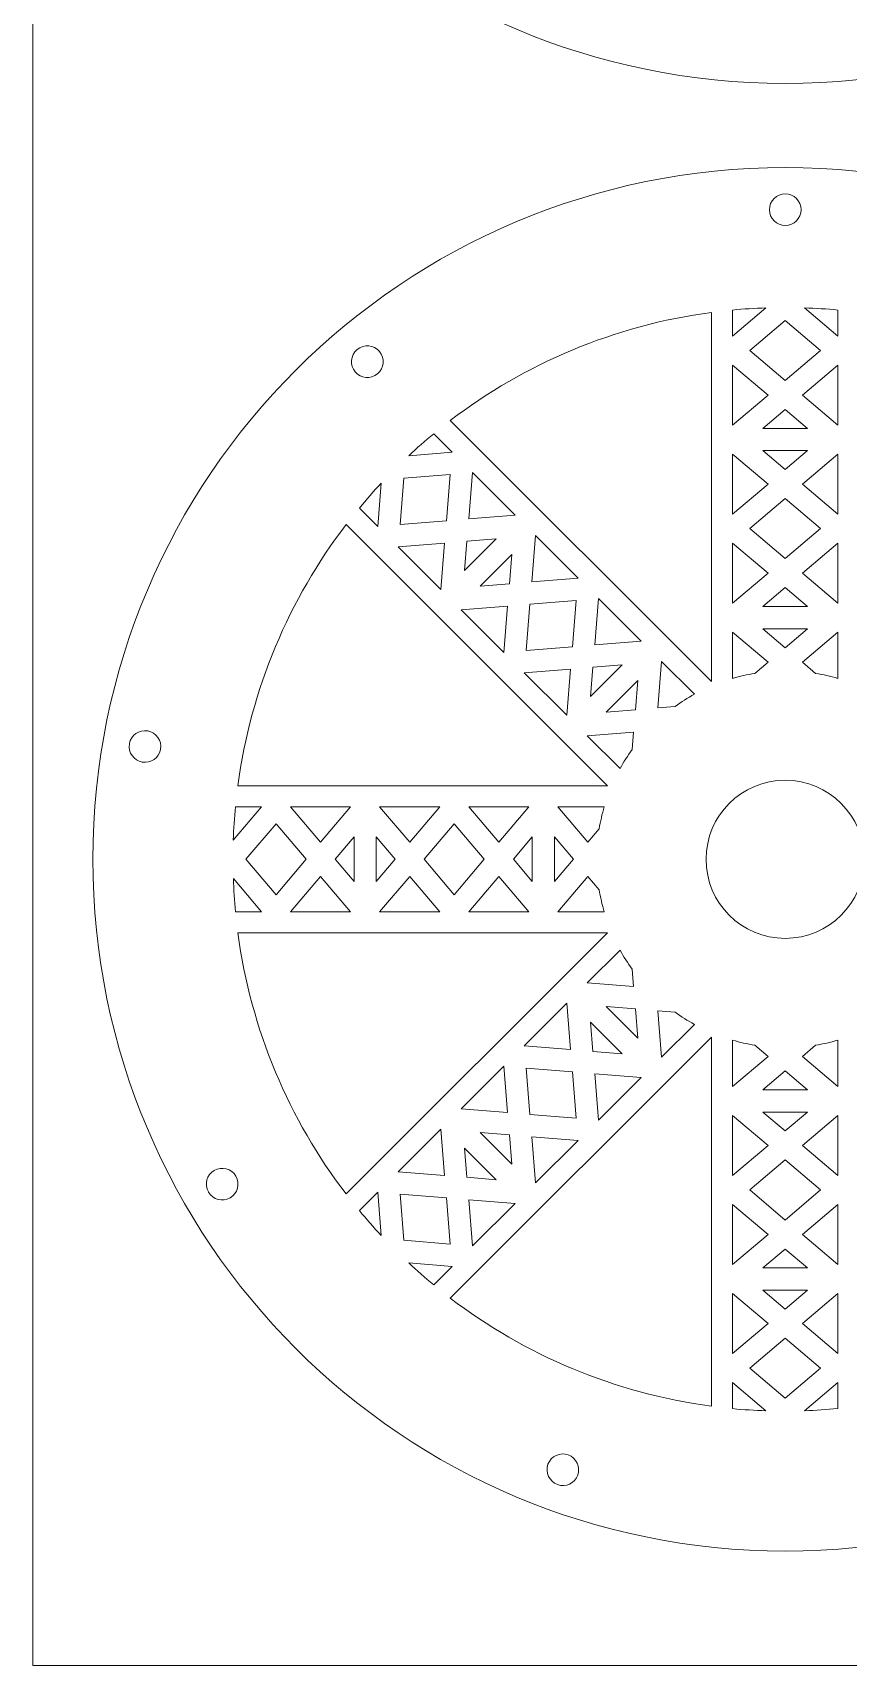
# Model space of a CAD drawing. Header units: millimetres. Extents: x -970 to 970, y -600 to 600.
# Drawn here: x -52 to 206, y -600 to -84 of the extents above; entities that cross this region are included whole.
import ezdxf

# ---------------------------------------------------------------- set-up
doc = ezdxf.new("R2010")
doc.units = ezdxf.units.MM
doc.header["$MEASUREMENT"] = 0
doc.layers.add('Camada 1', color=7, linetype='Continuous')

msp = doc.modelspace()

# ---------------------------------------------------------------- linework, layer by layer
at = {"layer": 'Camada 1', "color": 142, "lineweight": 20}
msp.add_lwpolyline([(-51.9447, -599.6855), (969.7313, -599.6855), (969.7313, 490.8211), (-51.9447, 490.8211), (-51.9447, -599.6855)], close=True, dxfattribs=at)
at = {"layer": 'Camada 1', "color": 230, "lineweight": 9}
for points, knots in [([(-32.9113, 119.0985), (-32.9113, -1.6723), (64.9923, -99.5767), (185.7621, -99.5775), (185.7621, -99.5775), (306.5329, -99.5784), (404.4373, -1.674), (404.4382, 119.0968), (404.4382, 119.0968), (404.4382, 239.8675), (306.5338, 337.7718), (185.763, 337.7718), (185.763, 337.7718), (64.9931, 337.7718), (-32.9113, 239.8683), (-32.9113, 119.0985)], [0, 0, 0, 0, 0.2, 0.2, 0.2, 0.2, 0.4, 0.4, 0.4, 0.4, 0.6, 0.6, 0.6, 0.6, 1, 1, 1, 1]), ([(-32.9113, -344.8749), (-32.9113, -465.6457), (64.9923, -563.5501), (185.7621, -563.5509), (185.7621, -563.5509), (306.5329, -563.5518), (404.4373, -465.6474), (404.4382, -344.8766), (404.4382, -344.8766), (404.4382, -224.1059), (306.5338, -126.2016), (185.763, -126.2016), (185.763, -126.2016), (64.9931, -126.2016), (-32.9113, -224.1051), (-32.9113, -344.8749)], [0, 0, 0, 0, 0.2, 0.2, 0.2, 0.2, 0.4, 0.4, 0.4, 0.4, 0.6, 0.6, 0.6, 0.6, 1, 1, 1, 1]), ([(185.7632, -134.5206), (188.5246, -134.5206), (190.7632, -136.7592), (190.7632, -139.5206), (190.7632, -139.5206), (190.7632, -142.282), (188.5246, -144.5206), (185.7632, -144.5206), (185.7632, -144.5206), (183.0018, -144.5206), (180.7632, -142.282), (180.7632, -139.5206), (180.7632, -139.5206), (180.7632, -136.7592), (183.0018, -134.5206), (185.7632, -134.5206)], [0, 0, 0, 0, 0.2, 0.2, 0.2, 0.2, 0.4, 0.4, 0.4, 0.4, 0.6, 0.6, 0.6, 0.6, 1, 1, 1, 1]), ([(162.4917, -171.9831), (162.4917, -171.9831), (162.4917, -288.6935), (162.4917, -288.6935), (162.4917, -288.6935), (162.4917, -288.6935), (79.9725, -206.1742), (79.9725, -206.1742), (79.9725, -206.1742), (103.4955, -188.2049), (131.726, -176.0849), (162.4917, -171.9831)], [0, 0, 0, 0, 0.25, 0.25, 0.25, 0.25, 0.5, 0.5, 0.5, 0.5, 1, 1, 1, 1]), ([(179.6497, -170.5523), (179.6497, -170.5523), (169.1599, -179.4453), (169.1599, -179.4453), (169.1599, -179.4453), (169.1599, -179.4453), (169.1599, -171.2253), (169.1599, -171.2253), (169.1599, -171.2253), (172.6279, -170.8978), (176.1266, -170.677), (179.6497, -170.5523)], [0, 0, 0, 0, 0.25, 0.25, 0.25, 0.25, 0.5, 0.5, 0.5, 0.5, 1, 1, 1, 1]), ([(196.9544, -184.0337), (196.9544, -184.0337), (185.7633, -193.5211), (185.7633, -193.5211), (185.7633, -193.5211), (185.7633, -193.5211), (174.5724, -184.0337), (174.5724, -184.0337), (174.5724, -184.0337), (174.5724, -184.0337), (185.7633, -174.5464), (185.7633, -174.5464), (185.7633, -174.5464), (185.7633, -174.5464), (196.9544, -184.0337), (196.9544, -184.0337)], [0, 0, 0, 0, 0.2, 0.2, 0.2, 0.2, 0.4, 0.4, 0.4, 0.4, 0.6, 0.6, 0.6, 0.6, 1, 1, 1, 1]), ([(202.3669, -171.2254), (202.3669, -171.2254), (202.3669, -179.4452), (202.3669, -179.4452), (202.3669, -179.4452), (202.3669, -179.4452), (191.8771, -170.5523), (191.8771, -170.5523), (191.8771, -170.5523), (195.4003, -170.677), (198.8989, -170.8979), (202.3669, -171.2254)], [0, 0, 0, 0, 0.25, 0.25, 0.25, 0.25, 0.5, 0.5, 0.5, 0.5, 1, 1, 1, 1]), ([(56.9767, -191.3952), (54.8638, -193.1679), (51.7145, -192.8949), (49.9382, -190.7851), (49.9382, -190.7851), (48.1618, -188.6753), (48.4293, -185.5256), (50.536, -183.7455), (50.536, -183.7455), (50.536, -183.7455), (50.5491, -183.7345), (50.5491, -183.7345), (50.5491, -183.7345), (50.5491, -183.7345), (50.5626, -183.7232), (50.5626, -183.7232), (50.5626, -183.7232), (52.6817, -181.9579), (55.83, -182.2418), (57.599, -184.3577), (57.599, -184.3577), (59.368, -186.4737), (59.0896, -189.6225), (56.9767, -191.3952)], [0, 0, 0, 0, 0.14285714, 0.14285714, 0.14285714, 0.14285714, 0.28571429, 0.28571429, 0.28571429, 0.28571429, 0.42857143, 0.42857143, 0.42857143, 0.42857143, 0.57142857, 0.57142857, 0.57142857, 0.57142857, 0.71428571, 0.71428571, 0.71428571, 0.71428571, 1, 1, 1, 1]), ([(169.1599, -188.6222), (169.1599, -188.6222), (180.3508, -198.1096), (180.3508, -198.1096), (180.3508, -198.1096), (180.3508, -198.1096), (169.1599, -207.5969), (169.1599, -207.5969), (169.1599, -207.5969), (169.1599, -207.5969), (169.1599, -188.6222), (169.1599, -188.6222)], [0, 0, 0, 0, 0.25, 0.25, 0.25, 0.25, 0.5, 0.5, 0.5, 0.5, 1, 1, 1, 1]), ([(202.3669, -188.6222), (202.3669, -188.6222), (202.3669, -207.5969), (202.3669, -207.5969), (202.3669, -207.5969), (202.3669, -207.5969), (191.1759, -198.1096), (191.1759, -198.1096), (191.1759, -198.1096), (191.1759, -198.1096), (202.3669, -188.6222), (202.3669, -188.6222)], [0, 0, 0, 0, 0.25, 0.25, 0.25, 0.25, 0.5, 0.5, 0.5, 0.5, 1, 1, 1, 1]), ([(185.7633, -202.698), (185.7633, -202.698), (192.8259, -208.6854), (192.8259, -208.6854), (192.8259, -208.6854), (192.8259, -208.6854), (178.7008, -208.6854), (178.7008, -208.6854), (178.7008, -208.6854), (178.7008, -208.6854), (185.7633, -202.698), (185.7633, -202.698)], [0, 0, 0, 0, 0.25, 0.25, 0.25, 0.25, 0.5, 0.5, 0.5, 0.5, 1, 1, 1, 1]), ([(74.72, -210.3519), (74.72, -210.3519), (80.5265, -216.1584), (80.5265, -216.1584), (80.5265, -216.1584), (80.5265, -216.1584), (66.8273, -217.2871), (66.8273, -217.2871), (66.8273, -217.2871), (69.388, -214.8988), (72.0186, -212.5843), (74.72, -210.3519)], [0, 0, 0, 0, 0.25, 0.25, 0.25, 0.25, 0.5, 0.5, 0.5, 0.5, 1, 1, 1, 1]), ([(169.1599, -216.7738), (169.1599, -216.7738), (180.3509, -226.2612), (180.3509, -226.2612), (180.3509, -226.2612), (180.3509, -226.2612), (169.1599, -235.7486), (169.1599, -235.7486), (169.1599, -235.7486), (169.1599, -235.7486), (169.1599, -216.7738), (169.1599, -216.7738)], [0, 0, 0, 0, 0.25, 0.25, 0.25, 0.25, 0.5, 0.5, 0.5, 0.5, 1, 1, 1, 1]), ([(192.8259, -215.6854), (192.8259, -215.6854), (185.7633, -221.6727), (185.7633, -221.6727), (185.7633, -221.6727), (185.7633, -221.6727), (178.7008, -215.6854), (178.7008, -215.6854), (178.7008, -215.6854), (178.7008, -215.6854), (192.8259, -215.6854), (192.8259, -215.6854)], [0, 0, 0, 0, 0.25, 0.25, 0.25, 0.25, 0.5, 0.5, 0.5, 0.5, 1, 1, 1, 1]), ([(202.3669, -216.7739), (202.3669, -216.7739), (202.3669, -235.7486), (202.3669, -235.7486), (202.3669, -235.7486), (202.3669, -235.7486), (191.1759, -226.2612), (191.1759, -226.2612), (191.1759, -226.2612), (191.1759, -226.2612), (202.3669, -216.7739), (202.3669, -216.7739)], [0, 0, 0, 0, 0.25, 0.25, 0.25, 0.25, 0.5, 0.5, 0.5, 0.5, 1, 1, 1, 1]), ([(58.1746, -225.9352), (58.1746, -225.9352), (57.0455, -239.6394), (57.0455, -239.6394), (57.0455, -239.6394), (57.0455, -239.6394), (51.2404, -233.8343), (51.2404, -233.8343), (51.2404, -233.8343), (53.4738, -231.132), (55.7852, -228.4971), (58.1746, -225.9352)], [0, 0, 0, 0, 0.25, 0.25, 0.25, 0.25, 0.5, 0.5, 0.5, 0.5, 1, 1, 1, 1]), ([(79.9438, -223.2302), (79.9438, -223.2302), (78.7391, -237.852), (78.7391, -237.852), (78.7391, -237.852), (78.7391, -237.852), (64.1173, -239.0567), (64.1173, -239.0567), (64.1173, -239.0567), (64.1173, -239.0567), (65.322, -224.4349), (65.322, -224.4349), (65.322, -224.4349), (65.322, -224.4349), (79.9438, -223.2302), (79.9438, -223.2302)], [0, 0, 0, 0, 0.2, 0.2, 0.2, 0.2, 0.4, 0.4, 0.4, 0.4, 0.6, 0.6, 0.6, 0.6, 1, 1, 1, 1]), ([(87.0156, -222.6475), (87.0156, -222.6475), (100.4328, -236.0647), (100.4328, -236.0647), (100.4328, -236.0647), (100.4328, -236.0647), (85.8109, -237.2694), (85.8109, -237.2694), (85.8109, -237.2694), (85.8109, -237.2694), (87.0156, -222.6475), (87.0156, -222.6475)], [0, 0, 0, 0, 0.25, 0.25, 0.25, 0.25, 0.5, 0.5, 0.5, 0.5, 1, 1, 1, 1]), ([(185.7633, -230.8497), (185.7633, -230.8497), (196.9544, -240.3371), (196.9544, -240.3371), (196.9544, -240.3371), (196.9544, -240.3371), (185.7633, -249.8244), (185.7633, -249.8244), (185.7633, -249.8244), (185.7633, -249.8244), (174.5724, -240.3371), (174.5724, -240.3371), (174.5724, -240.3371), (174.5724, -240.3371), (185.7633, -230.8497), (185.7633, -230.8497)], [0, 0, 0, 0, 0.2, 0.2, 0.2, 0.2, 0.4, 0.4, 0.4, 0.4, 0.6, 0.6, 0.6, 0.6, 1, 1, 1, 1]), ([(47.0621, -239.0861), (47.0621, -239.0861), (129.5806, -321.6047), (129.5806, -321.6047), (129.5806, -321.6047), (129.5806, -321.6047), (12.8626, -321.6046), (12.8626, -321.6046), (12.8626, -321.6046), (16.9659, -290.8381), (29.0897, -262.6093), (47.0621, -239.0861)], [0, 0, 0, 0, 0.25, 0.25, 0.25, 0.25, 0.5, 0.5, 0.5, 0.5, 1, 1, 1, 1]), ([(106.9218, -242.5538), (106.9218, -242.5538), (120.339, -255.9709), (120.339, -255.9709), (120.339, -255.9709), (120.339, -255.9709), (105.7172, -257.1756), (105.7172, -257.1756), (105.7172, -257.1756), (105.7172, -257.1756), (106.9218, -242.5538), (106.9218, -242.5538)], [0, 0, 0, 0, 0.25, 0.25, 0.25, 0.25, 0.5, 0.5, 0.5, 0.5, 1, 1, 1, 1]), ([(78.1565, -244.9238), (78.1565, -244.9238), (76.9518, -259.5456), (76.9518, -259.5456), (76.9518, -259.5456), (76.9518, -259.5456), (63.5346, -246.1285), (63.5346, -246.1285), (63.5346, -246.1285), (63.5346, -246.1285), (78.1565, -244.9238), (78.1565, -244.9238)], [0, 0, 0, 0, 0.25, 0.25, 0.25, 0.25, 0.5, 0.5, 0.5, 0.5, 1, 1, 1, 1]), ([(94.4559, -243.5808), (94.4559, -243.5808), (84.4679, -253.5688), (84.4679, -253.5688), (84.4679, -253.5688), (84.4679, -253.5688), (85.2282, -244.3411), (85.2282, -244.3411), (85.2282, -244.3411), (85.2282, -244.3411), (94.4559, -243.5808), (94.4559, -243.5808)], [0, 0, 0, 0, 0.25, 0.25, 0.25, 0.25, 0.5, 0.5, 0.5, 0.5, 1, 1, 1, 1]), ([(169.1599, -244.9256), (169.1599, -244.9256), (180.3508, -254.4129), (180.3508, -254.4129), (180.3508, -254.4129), (180.3508, -254.4129), (169.1599, -263.9003), (169.1599, -263.9003), (169.1599, -263.9003), (169.1599, -263.9003), (169.1599, -244.9256), (169.1599, -244.9256)], [0, 0, 0, 0, 0.25, 0.25, 0.25, 0.25, 0.5, 0.5, 0.5, 0.5, 1, 1, 1, 1]), ([(202.3669, -244.9256), (202.3669, -244.9256), (202.3669, -263.9003), (202.3669, -263.9003), (202.3669, -263.9003), (202.3669, -263.9003), (191.1759, -254.4129), (191.1759, -254.4129), (191.1759, -254.4129), (191.1759, -254.4129), (202.3669, -244.9256), (202.3669, -244.9256)], [0, 0, 0, 0, 0.25, 0.25, 0.25, 0.25, 0.5, 0.5, 0.5, 0.5, 1, 1, 1, 1]), ([(99.4056, -248.5306), (99.4056, -248.5306), (98.6453, -257.7583), (98.6453, -257.7583), (98.6453, -257.7583), (98.6453, -257.7583), (89.4177, -258.5185), (89.4177, -258.5185), (89.4177, -258.5185), (89.4177, -258.5185), (99.4056, -248.5306), (99.4056, -248.5306)], [0, 0, 0, 0, 0.25, 0.25, 0.25, 0.25, 0.5, 0.5, 0.5, 0.5, 1, 1, 1, 1]), ([(119.7563, -263.0427), (119.7563, -263.0427), (118.5516, -277.6645), (118.5516, -277.6645), (118.5516, -277.6645), (118.5516, -277.6645), (103.9298, -278.8692), (103.9298, -278.8692), (103.9298, -278.8692), (103.9298, -278.8692), (105.1345, -264.2474), (105.1345, -264.2474), (105.1345, -264.2474), (105.1345, -264.2474), (119.7563, -263.0427), (119.7563, -263.0427)], [0, 0, 0, 0, 0.2, 0.2, 0.2, 0.2, 0.4, 0.4, 0.4, 0.4, 0.6, 0.6, 0.6, 0.6, 1, 1, 1, 1]), ([(126.8281, -262.46), (126.8281, -262.46), (140.2453, -275.8772), (140.2453, -275.8772), (140.2453, -275.8772), (140.2453, -275.8772), (125.6234, -277.0819), (125.6234, -277.0819), (125.6234, -277.0819), (125.6234, -277.0819), (126.8281, -262.46), (126.8281, -262.46)], [0, 0, 0, 0, 0.25, 0.25, 0.25, 0.25, 0.5, 0.5, 0.5, 0.5, 1, 1, 1, 1]), ([(185.7633, -259.0014), (185.7633, -259.0014), (192.8259, -264.9887), (192.8259, -264.9887), (192.8259, -264.9887), (192.8259, -264.9887), (178.7008, -264.9887), (178.7008, -264.9887), (178.7008, -264.9887), (178.7008, -264.9887), (185.7633, -259.0014), (185.7633, -259.0014)], [0, 0, 0, 0, 0.25, 0.25, 0.25, 0.25, 0.5, 0.5, 0.5, 0.5, 1, 1, 1, 1]), ([(98.0627, -264.83), (98.0627, -264.83), (96.858, -279.4519), (96.858, -279.4519), (96.858, -279.4519), (96.858, -279.4519), (83.4409, -266.0347), (83.4409, -266.0347), (83.4409, -266.0347), (83.4409, -266.0347), (98.0627, -264.83), (98.0627, -264.83)], [0, 0, 0, 0, 0.25, 0.25, 0.25, 0.25, 0.5, 0.5, 0.5, 0.5, 1, 1, 1, 1]), ([(169.1599, -273.0772), (169.1599, -273.0772), (180.3508, -282.5646), (180.3508, -282.5646), (180.3508, -282.5646), (180.3508, -282.5646), (176.1644, -286.1138), (176.1644, -286.1138), (176.1644, -286.1138), (173.7794, -286.5013), (171.4412, -287.0282), (169.1599, -287.6898), (169.1599, -287.6898), (169.1599, -287.6898), (169.1599, -273.0772), (169.1599, -273.0772)], [0, 0, 0, 0, 0.2, 0.2, 0.2, 0.2, 0.4, 0.4, 0.4, 0.4, 0.6, 0.6, 0.6, 0.6, 1, 1, 1, 1]), ([(178.7008, -271.9887), (178.7008, -271.9887), (192.8259, -271.9887), (192.8259, -271.9887), (192.8259, -271.9887), (192.8259, -271.9887), (185.7633, -277.9761), (185.7633, -277.9761), (185.7633, -277.9761), (185.7633, -277.9761), (178.7008, -271.9887), (178.7008, -271.9887)], [0, 0, 0, 0, 0.25, 0.25, 0.25, 0.25, 0.5, 0.5, 0.5, 0.5, 1, 1, 1, 1]), ([(202.3669, -273.0772), (202.3669, -273.0772), (202.3669, -287.6898), (202.3669, -287.6898), (202.3669, -287.6898), (200.0855, -287.0282), (197.7474, -286.5013), (195.3624, -286.1138), (195.3624, -286.1138), (195.3624, -286.1138), (191.1759, -282.5646), (191.1759, -282.5646), (191.1759, -282.5646), (191.1759, -282.5646), (202.3669, -273.0772), (202.3669, -273.0772)], [0, 0, 0, 0, 0.2, 0.2, 0.2, 0.2, 0.4, 0.4, 0.4, 0.4, 0.6, 0.6, 0.6, 0.6, 1, 1, 1, 1]), ([(134.2684, -283.3933), (134.2684, -283.3933), (124.2804, -293.3813), (124.2804, -293.3813), (124.2804, -293.3813), (124.2804, -293.3813), (125.0407, -284.1536), (125.0407, -284.1536), (125.0407, -284.1536), (125.0407, -284.1536), (134.2684, -283.3933), (134.2684, -283.3933)], [0, 0, 0, 0, 0.25, 0.25, 0.25, 0.25, 0.5, 0.5, 0.5, 0.5, 1, 1, 1, 1]), ([(146.7343, -282.3662), (146.7343, -282.3662), (157.0719, -292.7039), (157.0719, -292.7039), (157.0719, -292.7039), (154.9717, -293.8617), (152.9484, -295.1421), (151.0125, -296.5363), (151.0125, -296.5363), (151.0125, -296.5363), (145.5296, -296.9881), (145.5296, -296.9881), (145.5296, -296.9881), (145.5296, -296.9881), (146.7343, -282.3662), (146.7343, -282.3662)], [0, 0, 0, 0, 0.2, 0.2, 0.2, 0.2, 0.4, 0.4, 0.4, 0.4, 0.6, 0.6, 0.6, 0.6, 1, 1, 1, 1]), ([(117.969, -284.7363), (117.969, -284.7363), (116.7642, -299.3581), (116.7642, -299.3581), (116.7642, -299.3581), (116.7642, -299.3581), (103.3471, -285.941), (103.3471, -285.941), (103.3471, -285.941), (103.3471, -285.941), (117.969, -284.7363), (117.969, -284.7363)], [0, 0, 0, 0, 0.25, 0.25, 0.25, 0.25, 0.5, 0.5, 0.5, 0.5, 1, 1, 1, 1]), ([(139.2181, -288.3431), (139.2181, -288.3431), (138.4578, -297.5707), (138.4578, -297.5707), (138.4578, -297.5707), (138.4578, -297.5707), (129.2301, -298.331), (129.2301, -298.331), (129.2301, -298.331), (129.2301, -298.331), (139.2181, -288.3431), (139.2181, -288.3431)], [0, 0, 0, 0, 0.25, 0.25, 0.25, 0.25, 0.5, 0.5, 0.5, 0.5, 1, 1, 1, 1]), ([(-11.5489, -310.0852), (-12.0272, -312.7978), (-14.6095, -314.6127), (-17.3239, -314.1438), (-17.3239, -314.1438), (-20.0383, -313.675), (-21.8622, -311.0991), (-21.4029, -308.3832), (-21.4029, -308.3832), (-21.4029, -308.3832), (-21.397, -308.3486), (-21.397, -308.3486), (-21.397, -308.3486), (-21.397, -308.3486), (-21.3907, -308.314), (-21.3907, -308.314), (-21.3907, -308.314), (-20.8932, -305.6047), (-18.2982, -303.8081), (-15.5872, -304.296), (-15.5872, -304.296), (-12.8762, -304.7839), (-11.0705, -307.3725), (-11.5489, -310.0852)], [0, 0, 0, 0, 0.14285714, 0.14285714, 0.14285714, 0.14285714, 0.28571429, 0.28571429, 0.28571429, 0.28571429, 0.42857143, 0.42857143, 0.42857143, 0.42857143, 0.57142857, 0.57142857, 0.57142857, 0.57142857, 0.71428571, 0.71428571, 0.71428571, 0.71428571, 1, 1, 1, 1]), ([(123.2534, -305.8472), (123.2534, -305.8472), (137.8752, -304.6425), (137.8752, -304.6425), (137.8752, -304.6425), (137.8752, -304.6425), (137.4236, -310.1246), (137.4236, -310.1246), (137.4236, -310.1246), (136.0291, -312.0604), (134.7467, -314.0824), (133.5888, -316.1827), (133.5888, -316.1827), (133.5888, -316.1827), (123.2534, -305.8472), (123.2534, -305.8472)], [0, 0, 0, 0, 0.2, 0.2, 0.2, 0.2, 0.4, 0.4, 0.4, 0.4, 0.6, 0.6, 0.6, 0.6, 1, 1, 1, 1]), ([(185.7632, -319.8765), (199.5703, -319.8765), (210.7632, -331.0694), (210.7632, -344.8765), (210.7632, -344.8765), (210.7631, -358.6836), (199.5702, -369.8765), (185.7631, -369.8764), (185.7631, -369.8764), (171.9561, -369.8763), (160.7633, -358.6834), (160.7633, -344.8763), (160.7633, -344.8763), (160.7633, -331.0693), (171.9562, -319.8765), (185.7632, -319.8765)], [0, 0, 0, 0, 0.2, 0.2, 0.2, 0.2, 0.4, 0.4, 0.4, 0.4, 0.6, 0.6, 0.6, 0.6, 1, 1, 1, 1]), ([(20.3323, -328.2728), (20.3323, -328.2728), (11.4279, -338.776), (11.4279, -338.776), (11.4279, -338.776), (11.5492, -335.2475), (11.7735, -331.7451), (12.1015, -328.2728), (12.1015, -328.2728), (12.1015, -328.2728), (20.3323, -328.2728), (20.3323, -328.2728)], [0, 0, 0, 0, 0.25, 0.25, 0.25, 0.25, 0.5, 0.5, 0.5, 0.5, 1, 1, 1, 1]), ([(29.5092, -328.2728), (29.5092, -328.2728), (48.484, -328.2728), (48.484, -328.2728), (48.484, -328.2728), (48.484, -328.2728), (38.9966, -339.4637), (38.9966, -339.4637), (38.9966, -339.4637), (38.9966, -339.4637), (29.5092, -328.2728), (29.5092, -328.2728)], [0, 0, 0, 0, 0.25, 0.25, 0.25, 0.25, 0.5, 0.5, 0.5, 0.5, 1, 1, 1, 1]), ([(57.661, -328.2728), (57.661, -328.2728), (76.6356, -328.2728), (76.6356, -328.2728), (76.6356, -328.2728), (76.6356, -328.2728), (67.1483, -339.4637), (67.1483, -339.4637), (67.1483, -339.4637), (67.1483, -339.4637), (57.661, -328.2728), (57.661, -328.2728)], [0, 0, 0, 0, 0.25, 0.25, 0.25, 0.25, 0.5, 0.5, 0.5, 0.5, 1, 1, 1, 1]), ([(85.8126, -328.2728), (85.8126, -328.2728), (104.7873, -328.2728), (104.7873, -328.2728), (104.7873, -328.2728), (104.7873, -328.2728), (95.3, -339.4637), (95.3, -339.4637), (95.3, -339.4637), (95.3, -339.4637), (85.8126, -328.2728), (85.8126, -328.2728)], [0, 0, 0, 0, 0.25, 0.25, 0.25, 0.25, 0.5, 0.5, 0.5, 0.5, 1, 1, 1, 1]), ([(113.9642, -328.2728), (113.9642, -328.2728), (128.5758, -328.2728), (128.5758, -328.2728), (128.5758, -328.2728), (127.9133, -330.5558), (127.3841, -332.8952), (126.9966, -335.2822), (126.9966, -335.2822), (126.9966, -335.2822), (123.4516, -339.4637), (123.4516, -339.4637), (123.4516, -339.4637), (123.4516, -339.4637), (113.9642, -328.2728), (113.9642, -328.2728)], [0, 0, 0, 0, 0.2, 0.2, 0.2, 0.2, 0.4, 0.4, 0.4, 0.4, 0.6, 0.6, 0.6, 0.6, 1, 1, 1, 1]), ([(24.9208, -333.6853), (24.9208, -333.6853), (34.4081, -344.8762), (34.4081, -344.8762), (34.4081, -344.8762), (34.4081, -344.8762), (24.9208, -356.0673), (24.9208, -356.0673), (24.9208, -356.0673), (24.9208, -356.0673), (15.4334, -344.8762), (15.4334, -344.8762), (15.4334, -344.8762), (15.4334, -344.8762), (24.9208, -333.6853), (24.9208, -333.6853)], [0, 0, 0, 0, 0.2, 0.2, 0.2, 0.2, 0.4, 0.4, 0.4, 0.4, 0.6, 0.6, 0.6, 0.6, 1, 1, 1, 1]), ([(90.7115, -344.8763), (90.7115, -344.8763), (81.2241, -356.0673), (81.2241, -356.0673), (81.2241, -356.0673), (81.2241, -356.0673), (71.7368, -344.8762), (71.7368, -344.8762), (71.7368, -344.8762), (71.7368, -344.8762), (81.2241, -333.6853), (81.2241, -333.6853), (81.2241, -333.6853), (81.2241, -333.6853), (90.7115, -344.8763), (90.7115, -344.8763)], [0, 0, 0, 0, 0.2, 0.2, 0.2, 0.2, 0.4, 0.4, 0.4, 0.4, 0.6, 0.6, 0.6, 0.6, 1, 1, 1, 1]), ([(49.5724, -337.8137), (49.5724, -337.8137), (49.5724, -351.9388), (49.5724, -351.9388), (49.5724, -351.9388), (49.5724, -351.9388), (43.585, -344.8763), (43.585, -344.8763), (43.585, -344.8763), (43.585, -344.8763), (49.5724, -337.8137), (49.5724, -337.8137)], [0, 0, 0, 0, 0.25, 0.25, 0.25, 0.25, 0.5, 0.5, 0.5, 0.5, 1, 1, 1, 1]), ([(56.5724, -337.8137), (56.5724, -337.8137), (62.5598, -344.8763), (62.5598, -344.8763), (62.5598, -344.8763), (62.5598, -344.8763), (56.5724, -351.9388), (56.5724, -351.9388), (56.5724, -351.9388), (56.5724, -351.9388), (56.5724, -337.8137), (56.5724, -337.8137)], [0, 0, 0, 0, 0.25, 0.25, 0.25, 0.25, 0.5, 0.5, 0.5, 0.5, 1, 1, 1, 1]), ([(105.8758, -337.8137), (105.8758, -337.8137), (105.8757, -351.9388), (105.8757, -351.9388), (105.8757, -351.9388), (105.8757, -351.9388), (99.8884, -344.8763), (99.8884, -344.8763), (99.8884, -344.8763), (99.8884, -344.8763), (105.8758, -337.8137), (105.8758, -337.8137)], [0, 0, 0, 0, 0.25, 0.25, 0.25, 0.25, 0.5, 0.5, 0.5, 0.5, 1, 1, 1, 1]), ([(118.8631, -344.8762), (118.8631, -344.8762), (112.8757, -351.9388), (112.8757, -351.9388), (112.8757, -351.9388), (112.8757, -351.9388), (112.8758, -337.8137), (112.8758, -337.8137), (112.8758, -337.8137), (112.8758, -337.8137), (118.8631, -344.8762), (118.8631, -344.8762)], [0, 0, 0, 0, 0.25, 0.25, 0.25, 0.25, 0.5, 0.5, 0.5, 0.5, 1, 1, 1, 1]), ([(38.9966, -350.2887), (38.9966, -350.2887), (48.484, -361.4798), (48.484, -361.4798), (48.484, -361.4798), (48.484, -361.4798), (29.5093, -361.4798), (29.5093, -361.4798), (29.5093, -361.4798), (29.5093, -361.4798), (38.9966, -350.2887), (38.9966, -350.2887)], [0, 0, 0, 0, 0.25, 0.25, 0.25, 0.25, 0.5, 0.5, 0.5, 0.5, 1, 1, 1, 1]), ([(67.1482, -350.2887), (67.1482, -350.2887), (76.6357, -361.4798), (76.6357, -361.4798), (76.6357, -361.4798), (76.6357, -361.4798), (57.6609, -361.4798), (57.6609, -361.4798), (57.6609, -361.4798), (57.6609, -361.4798), (67.1482, -350.2887), (67.1482, -350.2887)], [0, 0, 0, 0, 0.25, 0.25, 0.25, 0.25, 0.5, 0.5, 0.5, 0.5, 1, 1, 1, 1]), ([(95.2999, -350.2887), (95.2999, -350.2887), (104.7873, -361.4798), (104.7873, -361.4798), (104.7873, -361.4798), (104.7873, -361.4798), (85.8126, -361.4798), (85.8126, -361.4798), (85.8126, -361.4798), (85.8126, -361.4798), (95.2999, -350.2887), (95.2999, -350.2887)], [0, 0, 0, 0, 0.25, 0.25, 0.25, 0.25, 0.5, 0.5, 0.5, 0.5, 1, 1, 1, 1]), ([(123.4517, -350.2887), (123.4517, -350.2887), (127.0006, -354.475), (127.0006, -354.475), (127.0006, -354.475), (127.3882, -356.86), (127.915, -359.1983), (128.5767, -361.4798), (128.5767, -361.4798), (128.5767, -361.4798), (113.9643, -361.4798), (113.9643, -361.4798), (113.9643, -361.4798), (113.9643, -361.4798), (123.4517, -350.2887), (123.4517, -350.2887)], [0, 0, 0, 0, 0.2, 0.2, 0.2, 0.2, 0.4, 0.4, 0.4, 0.4, 0.6, 0.6, 0.6, 0.6, 1, 1, 1, 1]), ([(11.4395, -350.9901), (11.4395, -350.9901), (20.3323, -361.4798), (20.3323, -361.4798), (20.3323, -361.4798), (20.3323, -361.4798), (12.1126, -361.4798), (12.1126, -361.4798), (12.1126, -361.4798), (11.7851, -358.0118), (11.5642, -354.5132), (11.4395, -350.9901)], [0, 0, 0, 0, 0.25, 0.25, 0.25, 0.25, 0.5, 0.5, 0.5, 0.5, 1, 1, 1, 1]), ([(12.8704, -368.1479), (12.8704, -368.1479), (129.5805, -368.148), (129.5805, -368.148), (129.5805, -368.148), (129.5805, -368.148), (47.0617, -450.6668), (47.0617, -450.6668), (47.0617, -450.6668), (29.0924, -427.1439), (16.9723, -398.9135), (12.8704, -368.1479)], [0, 0, 0, 0, 0.25, 0.25, 0.25, 0.25, 0.5, 0.5, 0.5, 0.5, 1, 1, 1, 1]), ([(133.5907, -373.5679), (134.7486, -375.6682), (136.029, -377.6916), (137.4233, -379.6276), (137.4233, -379.6276), (137.4233, -379.6276), (137.875, -385.1101), (137.875, -385.1101), (137.875, -385.1101), (137.875, -385.1101), (123.2532, -383.9054), (123.2532, -383.9054), (123.2532, -383.9054), (123.2532, -383.9054), (133.5907, -373.5679), (133.5907, -373.5679)], [0, 0, 0, 0, 0.2, 0.2, 0.2, 0.2, 0.4, 0.4, 0.4, 0.4, 0.6, 0.6, 0.6, 0.6, 1, 1, 1, 1]), ([(116.7642, -390.3945), (116.7642, -390.3945), (117.9688, -405.0163), (117.9688, -405.0163), (117.9688, -405.0163), (117.9688, -405.0163), (103.347, -403.8116), (103.347, -403.8116), (103.347, -403.8116), (103.347, -403.8116), (116.7642, -390.3945), (116.7642, -390.3945)], [0, 0, 0, 0, 0.25, 0.25, 0.25, 0.25, 0.5, 0.5, 0.5, 0.5, 1, 1, 1, 1]), ([(129.23, -391.4216), (129.23, -391.4216), (138.4577, -392.1819), (138.4577, -392.1819), (138.4577, -392.1819), (138.4577, -392.1819), (139.2181, -401.4096), (139.2181, -401.4096), (139.2181, -401.4096), (139.2181, -401.4096), (129.23, -391.4216), (129.23, -391.4216)], [0, 0, 0, 0, 0.25, 0.25, 0.25, 0.25, 0.5, 0.5, 0.5, 0.5, 1, 1, 1, 1]), ([(124.2803, -396.3713), (124.2803, -396.3713), (134.2683, -406.3594), (134.2683, -406.3594), (134.2683, -406.3594), (134.2683, -406.3594), (125.0406, -405.599), (125.0406, -405.599), (125.0406, -405.599), (125.0406, -405.599), (124.2803, -396.3713), (124.2803, -396.3713)], [0, 0, 0, 0, 0.25, 0.25, 0.25, 0.25, 0.5, 0.5, 0.5, 0.5, 1, 1, 1, 1]), ([(145.5295, -392.7645), (145.5295, -392.7645), (151.0111, -393.2162), (151.0111, -393.2162), (151.0111, -393.2162), (152.947, -394.6107), (154.9691, -395.893), (157.0695, -397.051), (157.0695, -397.051), (157.0695, -397.051), (146.7342, -407.3864), (146.7342, -407.3864), (146.7342, -407.3864), (146.7342, -407.3864), (145.5295, -392.7645), (145.5295, -392.7645)], [0, 0, 0, 0, 0.2, 0.2, 0.2, 0.2, 0.4, 0.4, 0.4, 0.4, 0.6, 0.6, 0.6, 0.6, 1, 1, 1, 1]), ([(162.4917, -401.0591), (162.4917, -401.0591), (162.4916, -517.7769), (162.4916, -517.7769), (162.4916, -517.7769), (131.7253, -513.6735), (103.4966, -501.5496), (79.9735, -483.5772), (79.9735, -483.5772), (79.9735, -483.5772), (162.4917, -401.0591), (162.4917, -401.0591)], [0, 0, 0, 0, 0.25, 0.25, 0.25, 0.25, 0.5, 0.5, 0.5, 0.5, 1, 1, 1, 1]), ([(176.1695, -403.6433), (176.1695, -403.6433), (180.3507, -407.1881), (180.3507, -407.1881), (180.3507, -407.1881), (180.3507, -407.1881), (169.1598, -416.6754), (169.1598, -416.6754), (169.1598, -416.6754), (169.1598, -416.6754), (169.1598, -402.0641), (169.1598, -402.0641), (169.1598, -402.0641), (171.4429, -402.7266), (173.7825, -403.2559), (176.1695, -403.6433)], [0, 0, 0, 0, 0.2, 0.2, 0.2, 0.2, 0.4, 0.4, 0.4, 0.4, 0.6, 0.6, 0.6, 0.6, 1, 1, 1, 1]), ([(195.3615, -403.6395), (197.7467, -403.2519), (200.0852, -402.725), (202.3668, -402.0633), (202.3668, -402.0633), (202.3668, -402.0633), (202.3668, -416.6754), (202.3668, -416.6754), (202.3668, -416.6754), (202.3668, -416.6754), (191.1758, -407.188), (191.1758, -407.188), (191.1758, -407.188), (191.1758, -407.188), (195.3615, -403.6395), (195.3615, -403.6395)], [0, 0, 0, 0, 0.2, 0.2, 0.2, 0.2, 0.4, 0.4, 0.4, 0.4, 0.6, 0.6, 0.6, 0.6, 1, 1, 1, 1]), ([(83.4407, -423.7179), (83.4407, -423.7179), (96.8579, -410.3007), (96.8579, -410.3007), (96.8579, -410.3007), (96.8579, -410.3007), (98.0626, -424.9226), (98.0626, -424.9226), (98.0626, -424.9226), (98.0626, -424.9226), (83.4407, -423.7179), (83.4407, -423.7179)], [0, 0, 0, 0, 0.25, 0.25, 0.25, 0.25, 0.5, 0.5, 0.5, 0.5, 1, 1, 1, 1]), ([(118.5515, -412.0881), (118.5515, -412.0881), (119.7562, -426.7099), (119.7562, -426.7099), (119.7562, -426.7099), (119.7562, -426.7099), (105.1344, -425.5052), (105.1344, -425.5052), (105.1344, -425.5052), (105.1344, -425.5052), (103.9296, -410.8834), (103.9296, -410.8834), (103.9296, -410.8834), (103.9296, -410.8834), (118.5515, -412.0881), (118.5515, -412.0881)], [0, 0, 0, 0, 0.2, 0.2, 0.2, 0.2, 0.4, 0.4, 0.4, 0.4, 0.6, 0.6, 0.6, 0.6, 1, 1, 1, 1]), ([(125.6232, -412.6708), (125.6232, -412.6708), (140.2451, -413.8755), (140.2451, -413.8755), (140.2451, -413.8755), (140.2451, -413.8755), (126.828, -427.2926), (126.828, -427.2926), (126.828, -427.2926), (126.828, -427.2926), (125.6232, -412.6708), (125.6232, -412.6708)], [0, 0, 0, 0, 0.25, 0.25, 0.25, 0.25, 0.5, 0.5, 0.5, 0.5, 1, 1, 1, 1]), ([(185.7632, -411.7765), (185.7632, -411.7765), (192.8259, -417.7639), (192.8259, -417.7639), (192.8259, -417.7639), (192.8259, -417.7639), (178.7007, -417.7639), (178.7007, -417.7639), (178.7007, -417.7639), (178.7007, -417.7639), (185.7632, -411.7765), (185.7632, -411.7765)], [0, 0, 0, 0, 0.25, 0.25, 0.25, 0.25, 0.5, 0.5, 0.5, 0.5, 1, 1, 1, 1]), ([(169.1598, -425.8523), (169.1598, -425.8523), (180.3507, -435.3397), (180.3507, -435.3397), (180.3507, -435.3397), (180.3507, -435.3397), (169.1598, -444.827), (169.1598, -444.827), (169.1598, -444.827), (169.1598, -444.827), (169.1598, -425.8523), (169.1598, -425.8523)], [0, 0, 0, 0, 0.25, 0.25, 0.25, 0.25, 0.5, 0.5, 0.5, 0.5, 1, 1, 1, 1]), ([(178.7007, -424.7639), (178.7007, -424.7639), (192.8259, -424.7639), (192.8259, -424.7639), (192.8259, -424.7639), (192.8259, -424.7639), (185.7633, -430.7512), (185.7633, -430.7512), (185.7633, -430.7512), (185.7633, -430.7512), (178.7007, -424.7639), (178.7007, -424.7639)], [0, 0, 0, 0, 0.25, 0.25, 0.25, 0.25, 0.5, 0.5, 0.5, 0.5, 1, 1, 1, 1]), ([(202.3668, -425.8524), (202.3668, -425.8524), (202.3668, -444.827), (202.3668, -444.827), (202.3668, -444.827), (202.3668, -444.827), (191.1758, -435.3397), (191.1758, -435.3397), (191.1758, -435.3397), (191.1758, -435.3397), (202.3668, -425.8524), (202.3668, -425.8524)], [0, 0, 0, 0, 0.25, 0.25, 0.25, 0.25, 0.5, 0.5, 0.5, 0.5, 1, 1, 1, 1]), ([(76.9517, -430.207), (76.9517, -430.207), (78.1563, -444.8288), (78.1563, -444.8288), (78.1563, -444.8288), (78.1563, -444.8288), (63.5345, -443.6241), (63.5345, -443.6241), (63.5345, -443.6241), (63.5345, -443.6241), (76.9517, -430.207), (76.9517, -430.207)], [0, 0, 0, 0, 0.25, 0.25, 0.25, 0.25, 0.5, 0.5, 0.5, 0.5, 1, 1, 1, 1]), ([(98.6453, -431.9944), (98.6453, -431.9944), (99.4056, -441.222), (99.4056, -441.222), (99.4056, -441.222), (99.4056, -441.222), (89.4176, -431.2341), (89.4176, -431.2341), (89.4176, -431.2341), (89.4176, -431.2341), (98.6453, -431.9944), (98.6453, -431.9944)], [0, 0, 0, 0, 0.25, 0.25, 0.25, 0.25, 0.5, 0.5, 0.5, 0.5, 1, 1, 1, 1]), ([(105.7169, -432.577), (105.7169, -432.577), (120.3389, -433.7817), (120.3389, -433.7817), (120.3389, -433.7817), (120.3389, -433.7817), (106.9217, -447.1989), (106.9217, -447.1989), (106.9217, -447.1989), (106.9217, -447.1989), (105.7169, -432.577), (105.7169, -432.577)], [0, 0, 0, 0, 0.25, 0.25, 0.25, 0.25, 0.5, 0.5, 0.5, 0.5, 1, 1, 1, 1]), ([(84.4678, -436.1838), (84.4678, -436.1838), (94.4558, -446.1718), (94.4558, -446.1718), (94.4558, -446.1718), (94.4558, -446.1718), (85.2281, -445.4116), (85.2281, -445.4116), (85.2281, -445.4116), (85.2281, -445.4116), (84.4678, -436.1838), (84.4678, -436.1838)], [0, 0, 0, 0, 0.25, 0.25, 0.25, 0.25, 0.5, 0.5, 0.5, 0.5, 1, 1, 1, 1]), ([(12.2499, -445.0544), (13.628, -447.4414), (12.8146, -450.4933), (10.4314, -451.8778), (10.4314, -451.8778), (8.0482, -453.2623), (4.9941, -452.4571), (3.6032, -450.0777), (3.6032, -450.0777), (3.6032, -450.0777), (3.5896, -450.0544), (3.5896, -450.0544), (3.5896, -450.0544), (3.5896, -450.0544), (3.5762, -450.031), (3.5762, -450.031), (3.5762, -450.031), (2.2111, -447.6366), (3.0409, -444.5891), (5.4315, -443.2175), (5.4315, -443.2175), (7.8221, -441.8459), (10.8719, -442.6675), (12.2499, -445.0544)], [0, 0, 0, 0, 0.14285714, 0.14285714, 0.14285714, 0.14285714, 0.28571429, 0.28571429, 0.28571429, 0.28571429, 0.42857143, 0.42857143, 0.42857143, 0.42857143, 0.57142857, 0.57142857, 0.57142857, 0.57142857, 0.71428571, 0.71428571, 0.71428571, 0.71428571, 1, 1, 1, 1]), ([(185.7633, -439.9282), (185.7633, -439.9282), (196.9543, -449.4155), (196.9543, -449.4155), (196.9543, -449.4155), (196.9543, -449.4155), (185.7632, -458.9029), (185.7632, -458.9029), (185.7632, -458.9029), (185.7632, -458.9029), (174.5723, -449.4156), (174.5723, -449.4156), (174.5723, -449.4156), (174.5723, -449.4156), (185.7633, -439.9282), (185.7633, -439.9282)], [0, 0, 0, 0, 0.2, 0.2, 0.2, 0.2, 0.4, 0.4, 0.4, 0.4, 0.6, 0.6, 0.6, 0.6, 1, 1, 1, 1]), ([(57.0454, -450.1132), (57.0454, -450.1132), (58.174, -463.8115), (58.174, -463.8115), (58.174, -463.8115), (55.7859, -461.2508), (53.4716, -458.6204), (51.2394, -455.9193), (51.2394, -455.9193), (51.2394, -455.9193), (57.0454, -450.1132), (57.0454, -450.1132)], [0, 0, 0, 0, 0.25, 0.25, 0.25, 0.25, 0.5, 0.5, 0.5, 0.5, 1, 1, 1, 1]), ([(78.739, -451.9006), (78.739, -451.9006), (79.9437, -466.5224), (79.9437, -466.5224), (79.9437, -466.5224), (79.9437, -466.5224), (65.3218, -465.3177), (65.3218, -465.3177), (65.3218, -465.3177), (65.3218, -465.3177), (64.1172, -450.6959), (64.1172, -450.6959), (64.1172, -450.6959), (64.1172, -450.6959), (78.739, -451.9006), (78.739, -451.9006)], [0, 0, 0, 0, 0.2, 0.2, 0.2, 0.2, 0.4, 0.4, 0.4, 0.4, 0.6, 0.6, 0.6, 0.6, 1, 1, 1, 1]), ([(85.8108, -452.4832), (85.8108, -452.4832), (100.4326, -453.6879), (100.4326, -453.6879), (100.4326, -453.6879), (100.4326, -453.6879), (87.0155, -467.1051), (87.0155, -467.1051), (87.0155, -467.1051), (87.0155, -467.1051), (85.8108, -452.4832), (85.8108, -452.4832)], [0, 0, 0, 0, 0.25, 0.25, 0.25, 0.25, 0.5, 0.5, 0.5, 0.5, 1, 1, 1, 1]), ([(169.1598, -454.004), (169.1598, -454.004), (180.3507, -463.4914), (180.3507, -463.4914), (180.3507, -463.4914), (180.3507, -463.4914), (169.1598, -472.9787), (169.1598, -472.9787), (169.1598, -472.9787), (169.1598, -472.9787), (169.1598, -454.004), (169.1598, -454.004)], [0, 0, 0, 0, 0.25, 0.25, 0.25, 0.25, 0.5, 0.5, 0.5, 0.5, 1, 1, 1, 1]), ([(191.1757, -463.4914), (191.1757, -463.4914), (202.3668, -454.004), (202.3668, -454.004), (202.3668, -454.004), (202.3668, -454.004), (202.3668, -472.9788), (202.3668, -472.9788), (202.3668, -472.9788), (202.3668, -472.9788), (191.1757, -463.4914), (191.1757, -463.4914)], [0, 0, 0, 0, 0.25, 0.25, 0.25, 0.25, 0.5, 0.5, 0.5, 0.5, 1, 1, 1, 1]), ([(185.7633, -468.0799), (185.7633, -468.0799), (192.8258, -474.0672), (192.8258, -474.0672), (192.8258, -474.0672), (192.8258, -474.0672), (178.7007, -474.0672), (178.7007, -474.0672), (178.7007, -474.0672), (178.7007, -474.0672), (185.7633, -468.0799), (185.7633, -468.0799)], [0, 0, 0, 0, 0.25, 0.25, 0.25, 0.25, 0.5, 0.5, 0.5, 0.5, 1, 1, 1, 1]), ([(66.8231, -472.4652), (66.8231, -472.4652), (80.5264, -473.5942), (80.5264, -473.5942), (80.5264, -473.5942), (80.5264, -473.5942), (74.7217, -479.3989), (74.7217, -479.3989), (74.7217, -479.3989), (72.0196, -477.1656), (69.3848, -474.8544), (66.8231, -472.4652)], [0, 0, 0, 0, 0.25, 0.25, 0.25, 0.25, 0.5, 0.5, 0.5, 0.5, 1, 1, 1, 1]), ([(169.1598, -482.1557), (169.1598, -482.1557), (180.3507, -491.6431), (180.3507, -491.6431), (180.3507, -491.6431), (180.3507, -491.6431), (169.1598, -501.1304), (169.1598, -501.1304), (169.1598, -501.1304), (169.1598, -501.1304), (169.1598, -482.1557), (169.1598, -482.1557)], [0, 0, 0, 0, 0.25, 0.25, 0.25, 0.25, 0.5, 0.5, 0.5, 0.5, 1, 1, 1, 1]), ([(178.7007, -481.0672), (178.7007, -481.0672), (192.8258, -481.0672), (192.8258, -481.0672), (192.8258, -481.0672), (192.8258, -481.0672), (185.7633, -487.0547), (185.7633, -487.0547), (185.7633, -487.0547), (185.7633, -487.0547), (178.7007, -481.0672), (178.7007, -481.0672)], [0, 0, 0, 0, 0.25, 0.25, 0.25, 0.25, 0.5, 0.5, 0.5, 0.5, 1, 1, 1, 1]), ([(191.1758, -491.643), (191.1758, -491.643), (202.3668, -482.1557), (202.3668, -482.1557), (202.3668, -482.1557), (202.3668, -482.1557), (202.3668, -501.1304), (202.3668, -501.1304), (202.3668, -501.1304), (202.3668, -501.1304), (191.1758, -491.643), (191.1758, -491.643)], [0, 0, 0, 0, 0.25, 0.25, 0.25, 0.25, 0.5, 0.5, 0.5, 0.5, 1, 1, 1, 1]), ([(185.7632, -496.2315), (185.7632, -496.2315), (196.9544, -505.7189), (196.9544, -505.7189), (196.9544, -505.7189), (196.9544, -505.7189), (185.7632, -515.2063), (185.7632, -515.2063), (185.7632, -515.2063), (185.7632, -515.2063), (174.5723, -505.7189), (174.5723, -505.7189), (174.5723, -505.7189), (174.5723, -505.7189), (185.7632, -496.2315), (185.7632, -496.2315)], [0, 0, 0, 0, 0.2, 0.2, 0.2, 0.2, 0.4, 0.4, 0.4, 0.4, 0.6, 0.6, 0.6, 0.6, 1, 1, 1, 1]), ([(169.1598, -510.3074), (169.1598, -510.3074), (179.663, -519.2117), (179.663, -519.2117), (179.663, -519.2117), (176.1345, -519.0903), (172.6321, -518.866), (169.1598, -518.538), (169.1598, -518.538), (169.1598, -518.538), (169.1598, -510.3074), (169.1598, -510.3074)], [0, 0, 0, 0, 0.25, 0.25, 0.25, 0.25, 0.5, 0.5, 0.5, 0.5, 1, 1, 1, 1]), ([(191.8771, -519.2002), (191.8771, -519.2002), (202.3668, -510.3074), (202.3668, -510.3074), (202.3668, -510.3074), (202.3668, -510.3074), (202.3668, -518.5272), (202.3668, -518.5272), (202.3668, -518.5272), (198.8988, -518.8547), (195.4002, -519.0755), (191.8771, -519.2002)], [0, 0, 0, 0, 0.25, 0.25, 0.25, 0.25, 0.5, 0.5, 0.5, 0.5, 1, 1, 1, 1]), ([(117.2376, -533.1495), (119.8274, -534.0922), (121.1661, -536.9528), (120.2305, -539.5451), (120.2305, -539.5451), (119.295, -542.1375), (116.4382, -543.4841), (113.8432, -542.5557), (113.8432, -542.5557), (113.8432, -542.5557), (113.8172, -542.5464), (113.8172, -542.5464), (113.8172, -542.5464), (113.8172, -542.5464), (113.7912, -542.5368), (113.7912, -542.5368), (113.7912, -542.5368), (111.2067, -541.5798), (109.8839, -538.7119), (110.8337, -536.1247), (110.8337, -536.1247), (111.7836, -533.5375), (114.6479, -532.2068), (117.2376, -533.1495)], [0, 0, 0, 0, 0.14285714, 0.14285714, 0.14285714, 0.14285714, 0.28571429, 0.28571429, 0.28571429, 0.28571429, 0.42857143, 0.42857143, 0.42857143, 0.42857143, 0.57142857, 0.57142857, 0.57142857, 0.57142857, 0.71428571, 0.71428571, 0.71428571, 0.71428571, 1, 1, 1, 1])]:
    msp.add_open_spline(points, degree=3, knots=knots, dxfattribs=at)

doc.saveas('drawing.dxf')
